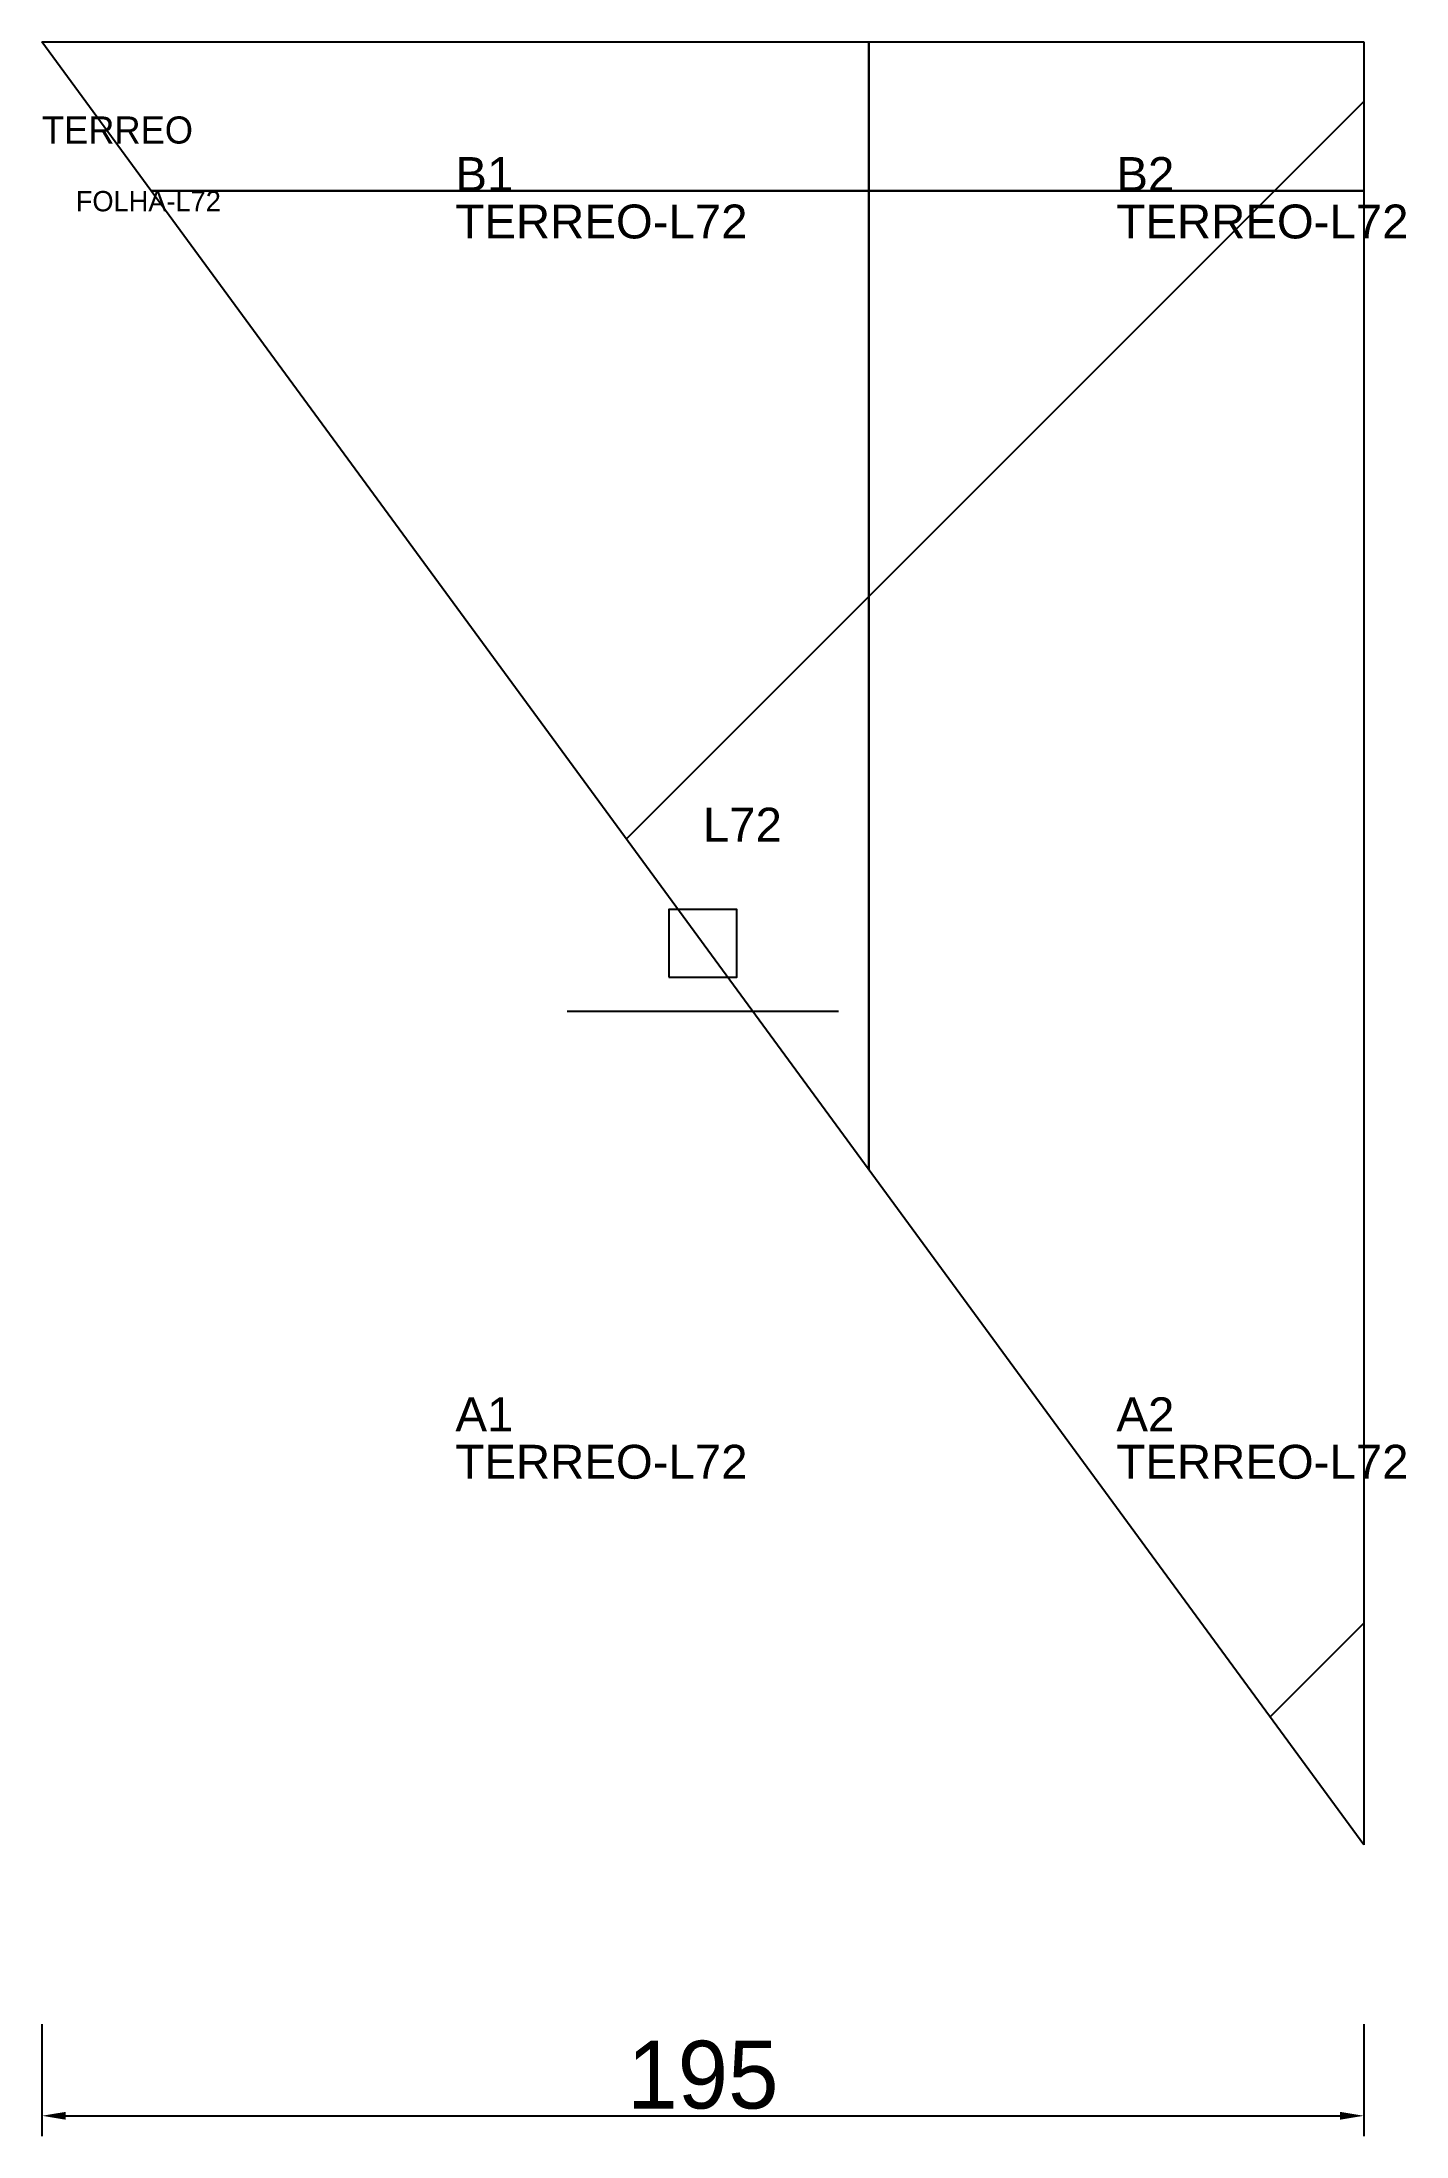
# Model space of a CAD drawing. Header units: metres. Extents: x 222 to 423, y -108 to 202.
import ezdxf

# ---------------------------------------------------------------- set-up
doc = ezdxf.new("R2010")
doc.units = ezdxf.units.M
for name, color, linetype in [('3', 3, 'CONTINUOUS'), ('AUX00', 7, 'CONTINUOUS'), ('COTA', 241, 'CONTINUOUS'), ('FOLHA', 255, 'CONTINUOUS'), ('Hachura', 251, 'CONTINUOUS'), ('NOMENCLATURA', 7, 'CONTINUOUS'), ('Nível', 160, 'CONTINUOUS'), ('Painéis', 200, 'CONTINUOUS'), ('Pilares', 5, 'CONTINUOUS'), ('SARR_2.2x7', 40, 'CONTINUOUS')]:
    doc.layers.add(name, color=color, linetype=linetype)
doc.styles.add('ARIAL', font='Arial.ttf')
doc.styles.add('STR_STANDARD', font='arial.ttf')
doc.dimstyles.new('EZ DXF', dxfattribs={"dimtxt": 10, "dimasz": 3.5, "dimexe": 3, "dimexo": 1.5, "dimgap": 1, "dimtad": 1, "dimdec": 1, "dimdsep": 46, "dimcen": 2.5, "dimazin": 3, "dimtfac": 1, "dimtmove": 0, "dimatfit": 3})

msp = doc.modelspace()

# ---------------------------------------------------------------- hatches: boundary and pattern name
at = {"layer": 'Hachura'}
h = msp.add_hatch(dxfattribs=at)
h.set_pattern_fill('ANSI31', scale=50)
h.paths.add_polyline_path([(222.2, 201.5), (417.2, 201.5), (417.2, -64.5)])
h = msp.add_hatch(dxfattribs=at)
h.set_pattern_fill('ANSI31', scale=50)
h.paths.add_polyline_path([(222.2, 201.5), (417.2, 201.5), (417.2, -64.5)])

# ---------------------------------------------------------------- linework, layer by layer
at = {"layer": '3'}
for points in [[(344.2, 35.08), (344.2, 201.5)], [(344.2, 35.08), (344.2, 201.5)], [(238.33, 179.5), (417.2, 179.5)], [(238.33, 179.5), (417.2, 179.5)]]:
    msp.add_lwpolyline(points, close=True, dxfattribs=at)
at = {"layer": 'Painéis', "color": 200}
for p, q in [((222.2, 201.5), (417.2, 201.5)), ((417.2, -64.5), (222.2, 201.5)), ((222.2, 201.5), (417.2, 201.5)), ((417.2, -64.5), (222.2, 201.5)), ((417.2, 201.5), (417.2, -64.5)), ((417.2, 201.5), (417.2, -64.5))]:
    msp.add_line(p, q, dxfattribs=at)
at = {"layer": 'Pilares'}
msp.add_lwpolyline([(314.7, 63.5), (324.7, 63.5), (324.7, 73.5), (314.7, 73.5)], close=True, dxfattribs=at)
msp.add_lwpolyline([(314.7, 63.5), (324.7, 63.5), (324.7, 73.5), (314.7, 73.5)], close=True, dxfattribs=at)
at = {"layer": 'SARR_2.2x7'}
msp.add_line((299.7, 58.5), (339.7, 58.5), dxfattribs=at)
msp.add_line((299.7, 58.5), (339.7, 58.5), dxfattribs=at)

# ---------------------------------------------------------------- texts
at = {"layer": '3', "style": 'STR_STANDARD'}
for s, p in [('B1', (283.2, 179.5)), ('B1', (283.2, 179.5)), ('B2', (380.7, 179.5)), ('B2', (380.7, 179.5)), ('A1', (283.2, -3.5)), ('A1', (283.2, -3.5)), ('A2', (380.7, -3.5)), ('A2', (380.7, -3.5))]:
    msp.add_text(s, height=5, dxfattribs=at).set_placement(p)
at = {"layer": 'AUX00', "style": 'STR_STANDARD'}
for p in [(283.2, 172.5), (283.2, 172.5), (380.7, 172.5), (380.7, 172.5), (283.2, -10.5), (283.2, -10.5), (380.7, -10.5), (380.7, -10.5)]:
    msp.add_text('TERREO-L72', height=5, dxfattribs=at).set_placement(p)
at = {"layer": 'FOLHA'}
msp.add_text('FOLHA-L72', height=3, dxfattribs=at).set_placement((227.2, 176.5))
msp.add_text('FOLHA-L72', height=3, dxfattribs=at).set_placement((227.2, 176.5))
at = {"layer": 'NOMENCLATURA', "insert": (319.7, 88.5), "char_height": 5, "attachment_point": 1, "style": 'ARIAL'}
msp.add_mtext('L72', dxfattribs=at)
msp.add_mtext('L72', dxfattribs=at)
at = {"layer": 'Nível'}
msp.add_text('TERREO', height=4, dxfattribs=at).set_placement((222.2, 186.5))
msp.add_text('TERREO', height=4, dxfattribs=at).set_placement((222.2, 186.5))

# ---------------------------------------------------------------- dimensions: what is measured, and where the dimension line sits
at = {"layer": 'COTA'}
msp.add_linear_dim(base=(222.2, -104.5), p1=(222.2, -89.5), p2=(417.2, -89.5), dimstyle='EZ DXF', dxfattribs=at).render()
msp.add_linear_dim(base=(222.2, -104.5), p1=(222.2, -89.5), p2=(417.2, -89.5), dimstyle='EZ DXF', dxfattribs=at).render()

doc.saveas('drawing.dxf')
